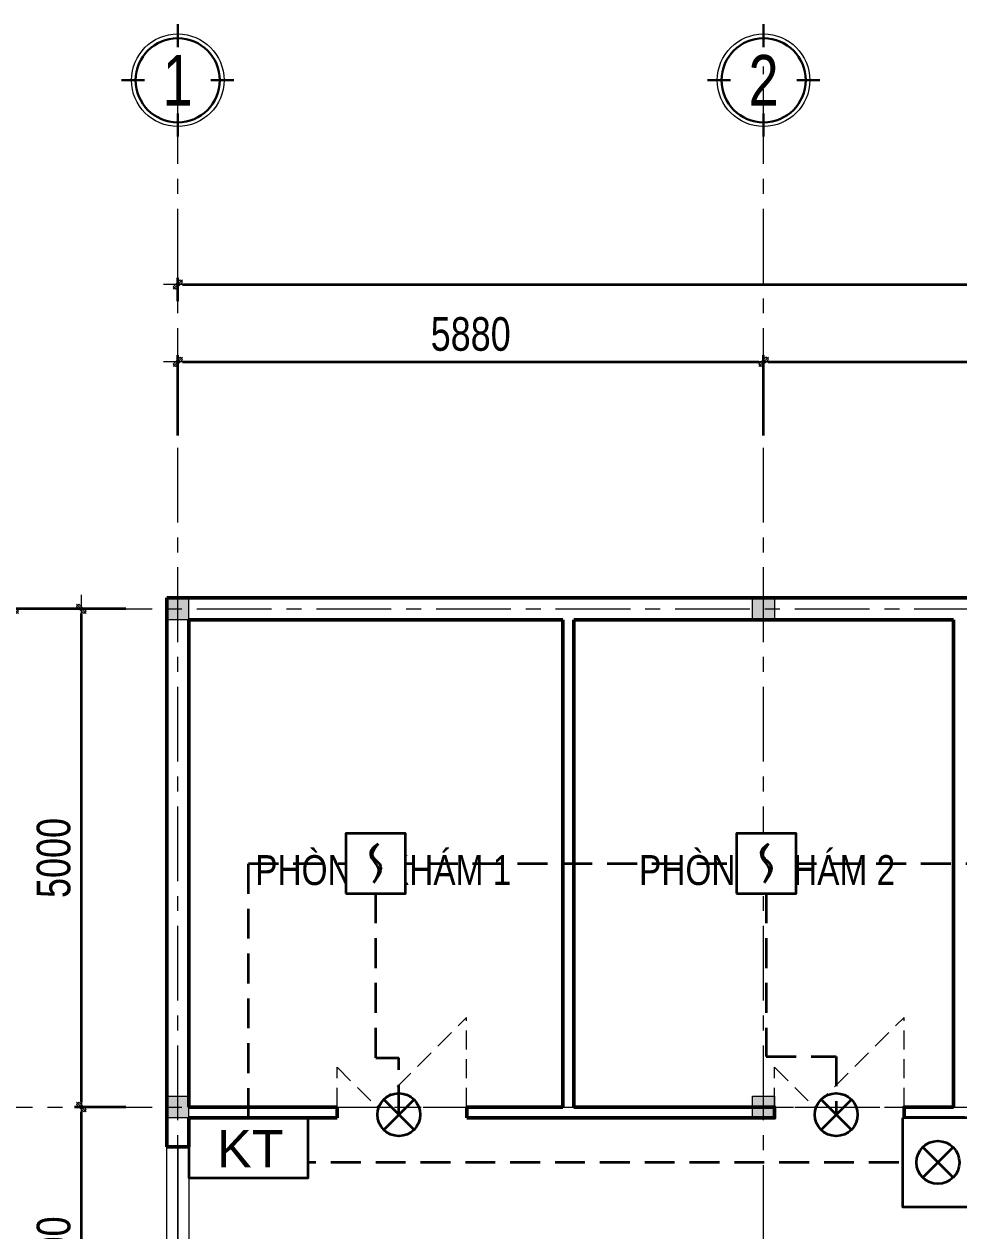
# Model space of a CAD drawing. Header units: millimetres. Extents: x 1109421 to 1726579, y -247837 to 144927.
# Drawn here: x 1134858 to 1144240, y -166501 to -154387 of the extents above; entities that cross this region are included whole.
import ezdxf
from ezdxf.enums import TextEntityAlignment as Align

# ---------------------------------------------------------------- set-up
doc = ezdxf.new("R2010")
doc.units = ezdxf.units.MM
doc.header["$LTSCALE"] = 600
doc.header["$MEASUREMENT"] = 0
doc.set_wipeout_variables(frame=1)
for name, pattern in [('00_Hidden', [2.4, 1.6, -0.8]), ('CENTER', [2, 1.25, -0.25, 0.25, -0.25]), ('DASHED', [0.75, 0.5, -0.25])]:
    doc.linetypes.add(name, pattern=pattern)
doc.layers.get('0').update_dxf_attribs({"lineweight": 0})
doc.layers.get('Defpoints').update_dxf_attribs({"lineweight": 0})
for name, color, linetype, lineweight in [('cat1', 30, 'Continuous', 50), ('cot', 40, 'Continuous', 13), ('dim', 144, 'Continuous', 13), ('LC ISO', 153, 'Continuous', 13), ('LC Text2', 7, 'Continuous', 25), ('Noi that', 35, 'Continuous', 9), ('PCCC - BAOCHAY - THIETBI', 6, 'Continuous', 35), ('PCCC-BAO CHAY - DAY', 3, 'DASHED', 35), ('PCCC-BAOCHAY-THIETBI', 6, 'Continuous', 35), ('thay1', 63, 'Continuous', 18), ('truc', 76, 'CENTER', 9)]:
    doc.layers.add(name, color=color, linetype=linetype, lineweight=lineweight)
doc.styles.add('chu theo TCVN', font='arial.ttf')
doc.styles.add('EG 1', font='VHAVANB.TTF')
doc.styles.add('HOATBIF', font='hoatbif.shx', dxfattribs={"width": 0.8})
doc.styles.add('T2', font='VHARIAL.TTF', dxfattribs={"width": 0.8})
doc.styles.add('Tahoma', font='tahoma.ttf')
doc.dimstyles.new('1-135', dxfattribs={"dimscale": 135, "dimtxt": 2.5, "dimasz": 0.35, "dimexe": 0.5, "dimexo": 0, "dimgap": 0.8, "dimtad": 1, "dimdec": 0, "dimzin": 0, "dimdsep": 46, "dimtxsty": 'HOATBIF', "dimblk1": 'DOT', "dimblk2": 'DOT', "dimsah": 1, "dimcen": -1, "dimdle": 1, "dimclrd": 256, "dimclre": 256, "dimclrt": 4, "dimadec": 3, "dimazin": 2, "dimtfac": 0.333333, "dimtdec": 0, "dimtix": 1, "dimtmove": 2, "dimatfit": 3, "dimldrblk": 'DOT', "dimfxl": 1, "dimtvp": 0.833333, "dimtolj": 1, "dimtzin": 0, "dimarcsym": 0})

# ---------------------------------------------------------------- blocks, each defined once
blk = doc.blocks.new('DOT')
at = {"layer": 'dim'}
for p, q in [((-3, 0), (3, 0)), ((-1, -1), (1, 1))]:
    blk.add_line(p, q, dxfattribs=at)
blk.add_lwpolyline([(0.5, 1), (-1, -0.5), (-0.5, -1), (1, 0.5)], close=True, dxfattribs=at)
blk = doc.blocks.new('*D560')
at = {"layer": 'Defpoints', "color": 0, "transparency": 16777216}
for p in [(1180116, -134627), (1138316, -134793), (1180116, -136062)]:
    blk.add_point(p, dxfattribs=at)
at = {"layer": 'dim', "lineweight": -2, "transparency": 16777216}
for p, q in [((1138316, -134793), (1138316, -134560)), ((1180116, -136062), (1180116, -134560)), ((1138363, -134627), (1180068, -134627))]:
    blk.add_line(p, q, dxfattribs=at)
at = {"layer": 'dim', "lineweight": -2, "transparency": 16777216, "xscale": 47.25, "yscale": 47.25, "zscale": 47.25, "rotation": 180}
blk.add_blockref('DOT', (1138316, -134627), dxfattribs=at)
at = {"layer": 'dim', "lineweight": -2, "transparency": 16777216, "xscale": 47.25, "yscale": 47.25, "zscale": 47.25}
blk.add_blockref('DOT', (1180116, -134627), dxfattribs=at)
at = {"layer": 'dim', "color": 4, "transparency": 16777216, "insert": (1159216, -134350), "char_height": 337.5, "attachment_point": 5, "style": 'HOATBIF'}
blk.add_mtext('\\A1;41800', dxfattribs=at)
blk = doc.blocks.new('_Dot')
at = {"color": 0, "linetype": 'ByBlock', "lineweight": -2}
blk.add_line((-0.5, 0), (-1, 0), dxfattribs=at)
at = {"color": 0, "linetype": 'ByBlock', "const_width": 0.5}
blk.add_lwpolyline([(-0.25, 0, 1), (0.25, 0, 1)], format="xyb", close=True, dxfattribs=at)
blk = doc.blocks.new('*D561')
at = {"layer": 'Defpoints', "color": 0, "transparency": 16777216}
for p in [(1144196, -135402), (1138316, -136141), (1144196, -136141)]:
    blk.add_point(p, dxfattribs=at)
at = {"layer": 'dim', "lineweight": -2, "transparency": 16777216}
for p, q in [((1138316, -136141), (1138316, -135334)), ((1138363, -135402), (1144148, -135402)), ((1144196, -136141), (1144196, -135334))]:
    blk.add_line(p, q, dxfattribs=at)
at = {"layer": 'dim', "lineweight": -2, "transparency": 16777216, "xscale": 47.25, "yscale": 47.25, "zscale": 47.25, "rotation": 180}
blk.add_blockref('DOT', (1138316, -135402), dxfattribs=at)
at = {"layer": 'dim', "lineweight": -2, "transparency": 16777216, "xscale": 47.25, "yscale": 47.25, "zscale": 47.25}
blk.add_blockref('DOT', (1144196, -135402), dxfattribs=at)
at = {"layer": 'dim', "color": 4, "transparency": 16777216, "insert": (1141256, -135125), "char_height": 337.5, "attachment_point": 5, "style": 'HOATBIF'}
blk.add_mtext('\\A1;5880', dxfattribs=at)
blk = doc.blocks.new('*D562')
at = {"layer": 'Defpoints', "color": 0, "transparency": 16777216}
for p in [(1150076, -135402), (1144196, -136141), (1150076, -136141)]:
    blk.add_point(p, dxfattribs=at)
at = {"layer": 'dim', "lineweight": -2, "transparency": 16777216}
for p, q in [((1144196, -136141), (1144196, -135334)), ((1144243, -135402), (1150028, -135402)), ((1150076, -136141), (1150076, -135334))]:
    blk.add_line(p, q, dxfattribs=at)
at = {"layer": 'dim', "lineweight": -2, "transparency": 16777216, "xscale": 47.25, "yscale": 47.25, "zscale": 47.25, "rotation": 180}
blk.add_blockref('DOT', (1144196, -135402), dxfattribs=at)
at = {"layer": 'dim', "lineweight": -2, "transparency": 16777216, "xscale": 47.25, "yscale": 47.25, "zscale": 47.25}
blk.add_blockref('DOT', (1150076, -135402), dxfattribs=at)
at = {"layer": 'dim', "color": 4, "transparency": 16777216, "insert": (1147136, -135125), "char_height": 337.5, "attachment_point": 5, "style": 'HOATBIF'}
blk.add_mtext('\\A1;5880', dxfattribs=at)
blk = doc.blocks.new('*D568')
at = {"layer": 'Defpoints', "color": 0, "transparency": 16777216}
for p in [(1136670, -137883), (1137796, -137883), (1137796, -149883)]:
    blk.add_point(p, dxfattribs=at)
at = {"layer": 'dim', "lineweight": -2, "transparency": 16777216}
for p, q in [((1137796, -137883), (1136603, -137883)), ((1136670, -149836), (1136670, -137930)), ((1137796, -149883), (1136603, -149883))]:
    blk.add_line(p, q, dxfattribs=at)
at = {"layer": 'dim', "lineweight": -2, "transparency": 16777216, "xscale": 47.25, "yscale": 47.25, "zscale": 47.25}
for p, rotation in [((1136670, -137883), 90), ((1136670, -149883), 270)]:
    blk.add_blockref('DOT', p, dxfattribs=dict(at, rotation=rotation))
at = {"layer": 'dim', "color": 4, "transparency": 16777216, "insert": (1136393, -143883), "char_height": 337.5, "attachment_point": 5, "rotation": 90, "style": 'HOATBIF'}
blk.add_mtext('\\A1;12000', dxfattribs=at)
blk = doc.blocks.new('KyHieu TrucDinhVi')
at = {"color": 7, "lineweight": 30}
for p, q in [((0, 2.364), (0, 4)), ((-2.364, 0), (-4, 0)), ((2.364, 0), (4, 0)), ((0, -2.364), (0, -4))]:
    blk.add_line(p, q, dxfattribs=at)
blk.add_circle((0, 0), 3.3)
blk.add_circle((0, 0), 3, dxfattribs=at)
at = {"ltscale": 20, "style": 'Tahoma'}
blk.add_attdef('AA', text='', height=3, dxfattribs=at).set_placement((0, 0), align=Align.MIDDLE_CENTER)
blk = doc.blocks.new('c330x450')
at = {"layer": 'cot', "ltscale": 2}
h = blk.add_hatch(color=256, dxfattribs=at)
h.dxf.hatch_style = 1
h.paths.add_polyline_path([(897343, 22412), (897563, 22412), (897563, 22632), (897343, 22632)])
blk.add_lwpolyline([(897343, 22412), (897563, 22412), (897563, 22632), (897343, 22632)], close=True, dxfattribs=at)
blk = doc.blocks.new('*D578')
at = {"layer": 'Defpoints', "color": 0, "transparency": 16777216}
for p in [(1137348, -142883), (1137796, -142883), (1137796, -145883)]:
    blk.add_point(p, dxfattribs=at)
at = {"layer": 'dim', "lineweight": -2, "transparency": 16777216}
for p, q in [((1137796, -142883), (1137280, -142883)), ((1137348, -145836), (1137348, -142930)), ((1137796, -145883), (1137280, -145883))]:
    blk.add_line(p, q, dxfattribs=at)
at = {"layer": 'dim', "lineweight": -2, "transparency": 16777216, "xscale": 47.25, "yscale": 47.25, "zscale": 47.25}
for p, rotation in [((1137348, -142883), 90), ((1137348, -145883), 270)]:
    blk.add_blockref('DOT', p, dxfattribs=dict(at, rotation=rotation))
at = {"layer": 'dim', "color": 4, "transparency": 16777216, "insert": (1137071, -144383), "char_height": 337.5, "attachment_point": 5, "rotation": 90, "style": 'HOATBIF'}
blk.add_mtext('\\A1;3000', dxfattribs=at)
blk = doc.blocks.new('*D579')
at = {"layer": 'Defpoints', "color": 0, "transparency": 16777216}
for p in [(1137348, -137883), (1137796, -137883), (1137796, -142883)]:
    blk.add_point(p, dxfattribs=at)
at = {"layer": 'dim', "lineweight": -2, "transparency": 16777216}
for p, q in [((1137796, -137883), (1137280, -137883)), ((1137348, -142836), (1137348, -137930)), ((1137796, -142883), (1137280, -142883))]:
    blk.add_line(p, q, dxfattribs=at)
at = {"layer": 'dim', "lineweight": -2, "transparency": 16777216, "xscale": 47.25, "yscale": 47.25, "zscale": 47.25}
for p, rotation in [((1137348, -137883), 90), ((1137348, -142883), 270)]:
    blk.add_blockref('DOT', p, dxfattribs=dict(at, rotation=rotation))
at = {"layer": 'dim', "color": 4, "transparency": 16777216, "insert": (1137071, -140383), "char_height": 337.5, "attachment_point": 5, "rotation": 90, "style": 'HOATBIF'}
blk.add_mtext('\\A1;5000', dxfattribs=at)
blk = doc.blocks.new('d1300')
at = {"layer": 'Noi that', "linetype": '00_Hidden', "ltscale": 0.2}
for p, q in [((898202, 20687), (899102, 21587)), ((899102, 20687), (899102, 21587)), ((897802, 20687), (897802, 21087)), ((897802, 21087), (898202, 20687)), ((897802, 20687), (899102, 20687))]:
    blk.add_line(p, q, dxfattribs=at)
blk = doc.blocks.new('DAU BAO KHOI')
blk.add_wipeout([(-2, 2), (-2, -2), (2, -2), (2, 2)])
at = {"layer": 'PCCC - BAOCHAY - THIETBI'}
blk.add_lwpolyline([(-2, -2), (2, -2), (2, 2), (-2, 2)], close=True, dxfattribs=at)
for points in [[(0.152, 1.305), (-0.357, 0.733), (-0.18, 0.209), (0.162, -0.292), (-0.152, -1.305)], [(0.152, 1.305), (-0.222, 0.489), (0.268, -0.047), (-0.152, -1.305)]]:
    blk.add_spline(points, degree=3, dxfattribs=at)
blk = doc.blocks.new('den bao chay phong')
at = {"layer": 'PCCC - BAOCHAY - THIETBI'}
for p, q in [((1153511, 58869), (1153816, 58564)), ((1153511, 58564), (1153816, 58869))]:
    blk.add_line(p, q, dxfattribs=at)
blk.add_ellipse((1153663, 58716), major_axis=(152, 152), ratio=1, start_param=5.497787, end_param=11.780972, dxfattribs=at)
blk = doc.blocks.new('HOP KY THUAT')
at = {"layer": 'PCCC-BAOCHAY-THIETBI'}
blk.add_lwpolyline([(0, 4), (0, 0), (8, 0), (8, 4)], close=True, dxfattribs=at)
at = {"layer": 'PCCC-BAOCHAY-THIETBI', "style": 'chu theo TCVN'}
blk.add_text('KT', height=2.5, dxfattribs=at).set_placement((1.892, 0.69))
blk = doc.blocks.new('TO HOP')
blk.add_wipeout([(0, 3.333), (0, 0), (8, 0), (8, 3.333)])
at = {"layer": 'PCCC - BAOCHAY - THIETBI'}
for p, q in [((2.667, 3.333), (2.667, 0)), ((5.333, 3.333), (5.333, 0)), ((0.765, 2.235), (1.902, 1.098)), ((0.765, 1.098), (1.902, 2.235))]:
    blk.add_line(p, q, dxfattribs=at)
blk.add_lwpolyline([(0, 3.333), (0, 0), (8, 0), (8, 3.333)], close=True, dxfattribs=at)
for centre, radius in [((1.333, 1.667), 0.804), ((6.667, 1.667), 0.804), ((6.667, 1.667), 0.264)]:
    blk.add_circle(centre, radius, dxfattribs=at)
blk = doc.blocks.new('A$Ce210b8fe')
at = {"layer": 'cat1'}
for p, q in [((2976.6, 58828), (2976.6, 64338)), ((2976.6, 64338), (44996.6, 64338)), ((3196.6, 64118), (6951.6, 64118)), ((3196.6, 59228), (3196.6, 64118)), ((6951.6, 59228), (6951.6, 64118)), ((7061.6, 64118), (10871.6, 64118)), ((3196.6, 59228), (4686.6, 59228)), ((3196.6, 58828), (3196.6, 59118)), ((4686.6, 59118), (3196.6, 59118)), ((4686.6, 59228), (4686.6, 59118)), ((5986.6, 59118), (5986.6, 59228)), ((5986.6, 59228), (6951.6, 59228)), ((6951.6, 59118), (5986.6, 59118)), ((2976.6, 58828), (3196.6, 58828))]:
    blk.add_line(p, q, dxfattribs=at)
for points in [[(7061.6, 64118), (7061.6, 59228)], [(10871.6, 59228), (10871.6, 64118)], [(7061.6, 59118), (6951.6, 59118)], [(7061.6, 59228), (9076.6, 59228), (9076.6, 59118), (7061.6, 59118)], [(10871.6, 59118), (10376.6, 59118), (10376.6, 59228), (10871.6, 59228)], [(10981.6, 59118), (10871.6, 59118)]]:
    blk.add_lwpolyline(points, dxfattribs=at)
at = {"layer": 'thay1'}
for points in [[(2976.6, 58828), (3196.6, 58828), (3196.6, 56628), (2976.6, 56628)], [(3086.6, 56628), (3086.6, 56628), (3086.6, 58828), (3086.6, 58828)]]:
    blk.add_lwpolyline(points, close=True, dxfattribs=at)
at = {"layer": 'truc'}
for p, q in [((3086.6, 47095.7), (3086.6, 69672)), ((8966.6, 47095.7), (8966.6, 69672)), ((879.3, 64228), (47850, 64228)), ((879.3, 59228), (47850, 59228))]:
    blk.add_line(p, q, dxfattribs=at)
at = {"layer": 'cat1', "xscale": -1, "rotation": 180}
for p in [(-894366.7, 86749.9), (-888486.7, 86749.9), (-894366.7, 81749.9), (-888486.7, 81749.9)]:
    blk.add_blockref('c330x450', p, dxfattribs=at)
at = {"layer": 'cat1'}
for p in [(-893115.7, 38540.9), (-888725.7, 38540.9)]:
    blk.add_blockref('d1300', p, dxfattribs=at)
at = {"layer": 'LC ISO'}
ref = blk.add_blockref('KyHieu TrucDinhVi', (3086.6, 69535.3), dxfattribs=dict(at, xscale=140.8352653944289, yscale=140.8352653944289, zscale=140.8352653944289))
ref.add_attrib('AA', '1', dxfattribs={"layer": '0', "ltscale": 20, "height": 507, "style": 'EG 1', "width": 0.8}).set_placement((3086.6, 69535.3), align=Align.MIDDLE_CENTER)
ref = blk.add_blockref('KyHieu TrucDinhVi', (8966.6, 69535.3), dxfattribs=dict(at, xscale=140.8352653944289, yscale=140.8352653944289, zscale=140.8352653944289))
ref.add_attrib('AA', '2', dxfattribs={"layer": '0', "ltscale": 20, "height": 507, "style": 'EG 1', "width": 0.8}).set_placement((8966.6, 69535.3), align=Align.MIDDLE_CENTER)
at = {"layer": 'LC Text2', "style": 'T2', "width": 0.8}
for s, p in [('phßng kh¸m 1', (3863.8, 61456.5)), ('phßng kh¸m 2', (7716.7, 61456.5))]:
    blk.add_text(s, height=300, dxfattribs=at).set_placement(p)
at = {"layer": 'dim'}
for base, p1, p2, picture, middle in [((44886.6, 67483.8), (3086.6, 67317.7), (44886.6, 66048.7), '*D560', (23986.6, 67760.6)), ((8966.6, 66709.1), (3086.6, 65969.6), (8966.6, 65969.6), '*D561', (6026.6, 66985.8)), ((14846.6, 66709.1), (8966.6, 65969.6), (14846.6, 65969.6), '*D562', (11906.6, 66985.8))]:
    dim = blk.add_linear_dim(base=base, p1=p1, p2=p2, dimstyle='1-135', dxfattribs=at)
    dim.commit()
    dim.dimension.update_dxf_attribs({"geometry": picture, "text_midpoint": middle, "insert": (-1135228.9, 202111)})
for base, p1, p2, picture, middle in [((1441.2, 64228), (2567.4, 52228), (2567.4, 64228), '*D568', (1164.5, 58228)), ((2118.9, 64228), (2567.4, 59228), (2567.4, 64228), '*D579', (1842.2, 61728)), ((2118.9, 59228), (2567.4, 56228), (2567.4, 59228), '*D578', (1842.2, 57728))]:
    dim = blk.add_linear_dim(base=base, p1=p1, p2=p2, angle=90, dimstyle='1-135', dxfattribs=at)
    dim.commit()
    dim.dimension.update_dxf_attribs({"geometry": picture, "text_midpoint": middle, "insert": (-1135228.9, 202111)})

msp = doc.modelspace()

# ---------------------------------------------------------------- linework, layer by layer
at = {"layer": 'PCCC-BAO CHAY - DAY'}
for p, q in [((1138387.3, -164762.1), (1138387.3, -163112.4)), ((1138387.3, -164762.1), (1138619.4, -164762.1)), ((1138619.4, -165333.8), (1138619.4, -164762.1))]:
    msp.add_line(p, q, dxfattribs=at)
for points in [[(1137109.8, -165367.4), (1137109.8, -162812.4), (1177099.8, -162812.4), (1177099.8, -167972.7), (1172500.9, -167972.7), (1172500.9, -168757.4), (1139309.8, -168757.4)], [(1142307.3, -163112.4), (1142307.3, -164749.3), (1143009.4, -164749.3), (1143009.4, -165333.8)], [(1164336.4, -165814.1), (1137709.8, -165814.1)]]:
    msp.add_lwpolyline(points, dxfattribs=at)

# ---------------------------------------------------------------- next in the draw order: block references
msp.add_blockref('A$Ce210b8fe', (1133313.2, -224485.4), dxfattribs=at)

# ---------------------------------------------------------------- next in the draw order: block references
at = {"layer": 'cat1'}
for p in [(-15043.8, -224050.3), (-10653.8, -224050.3)]:
    msp.add_blockref('den bao chay phong', p, dxfattribs=at)
at = {"layer": 'PCCC-BAOCHAY-THIETBI'}
for name, p, xscale, yscale, zscale in [('DAU BAO KHOI', (1138387.3, -162812.4), 150, 150, 150), ('DAU BAO KHOI', (1142307.3, -162812.4), 150, 150, 150), ('HOP KY THUAT', (1136509.8, -165967.4), 150, 150, 150), ('TO HOP', (1143672.8, -166260.7), 268.0147058824077, 268.0147058824077, 268.0147058824077)]:
    msp.add_blockref(name, p, dxfattribs=dict(at, xscale=xscale, yscale=yscale, zscale=zscale))

doc.saveas('drawing.dxf')
